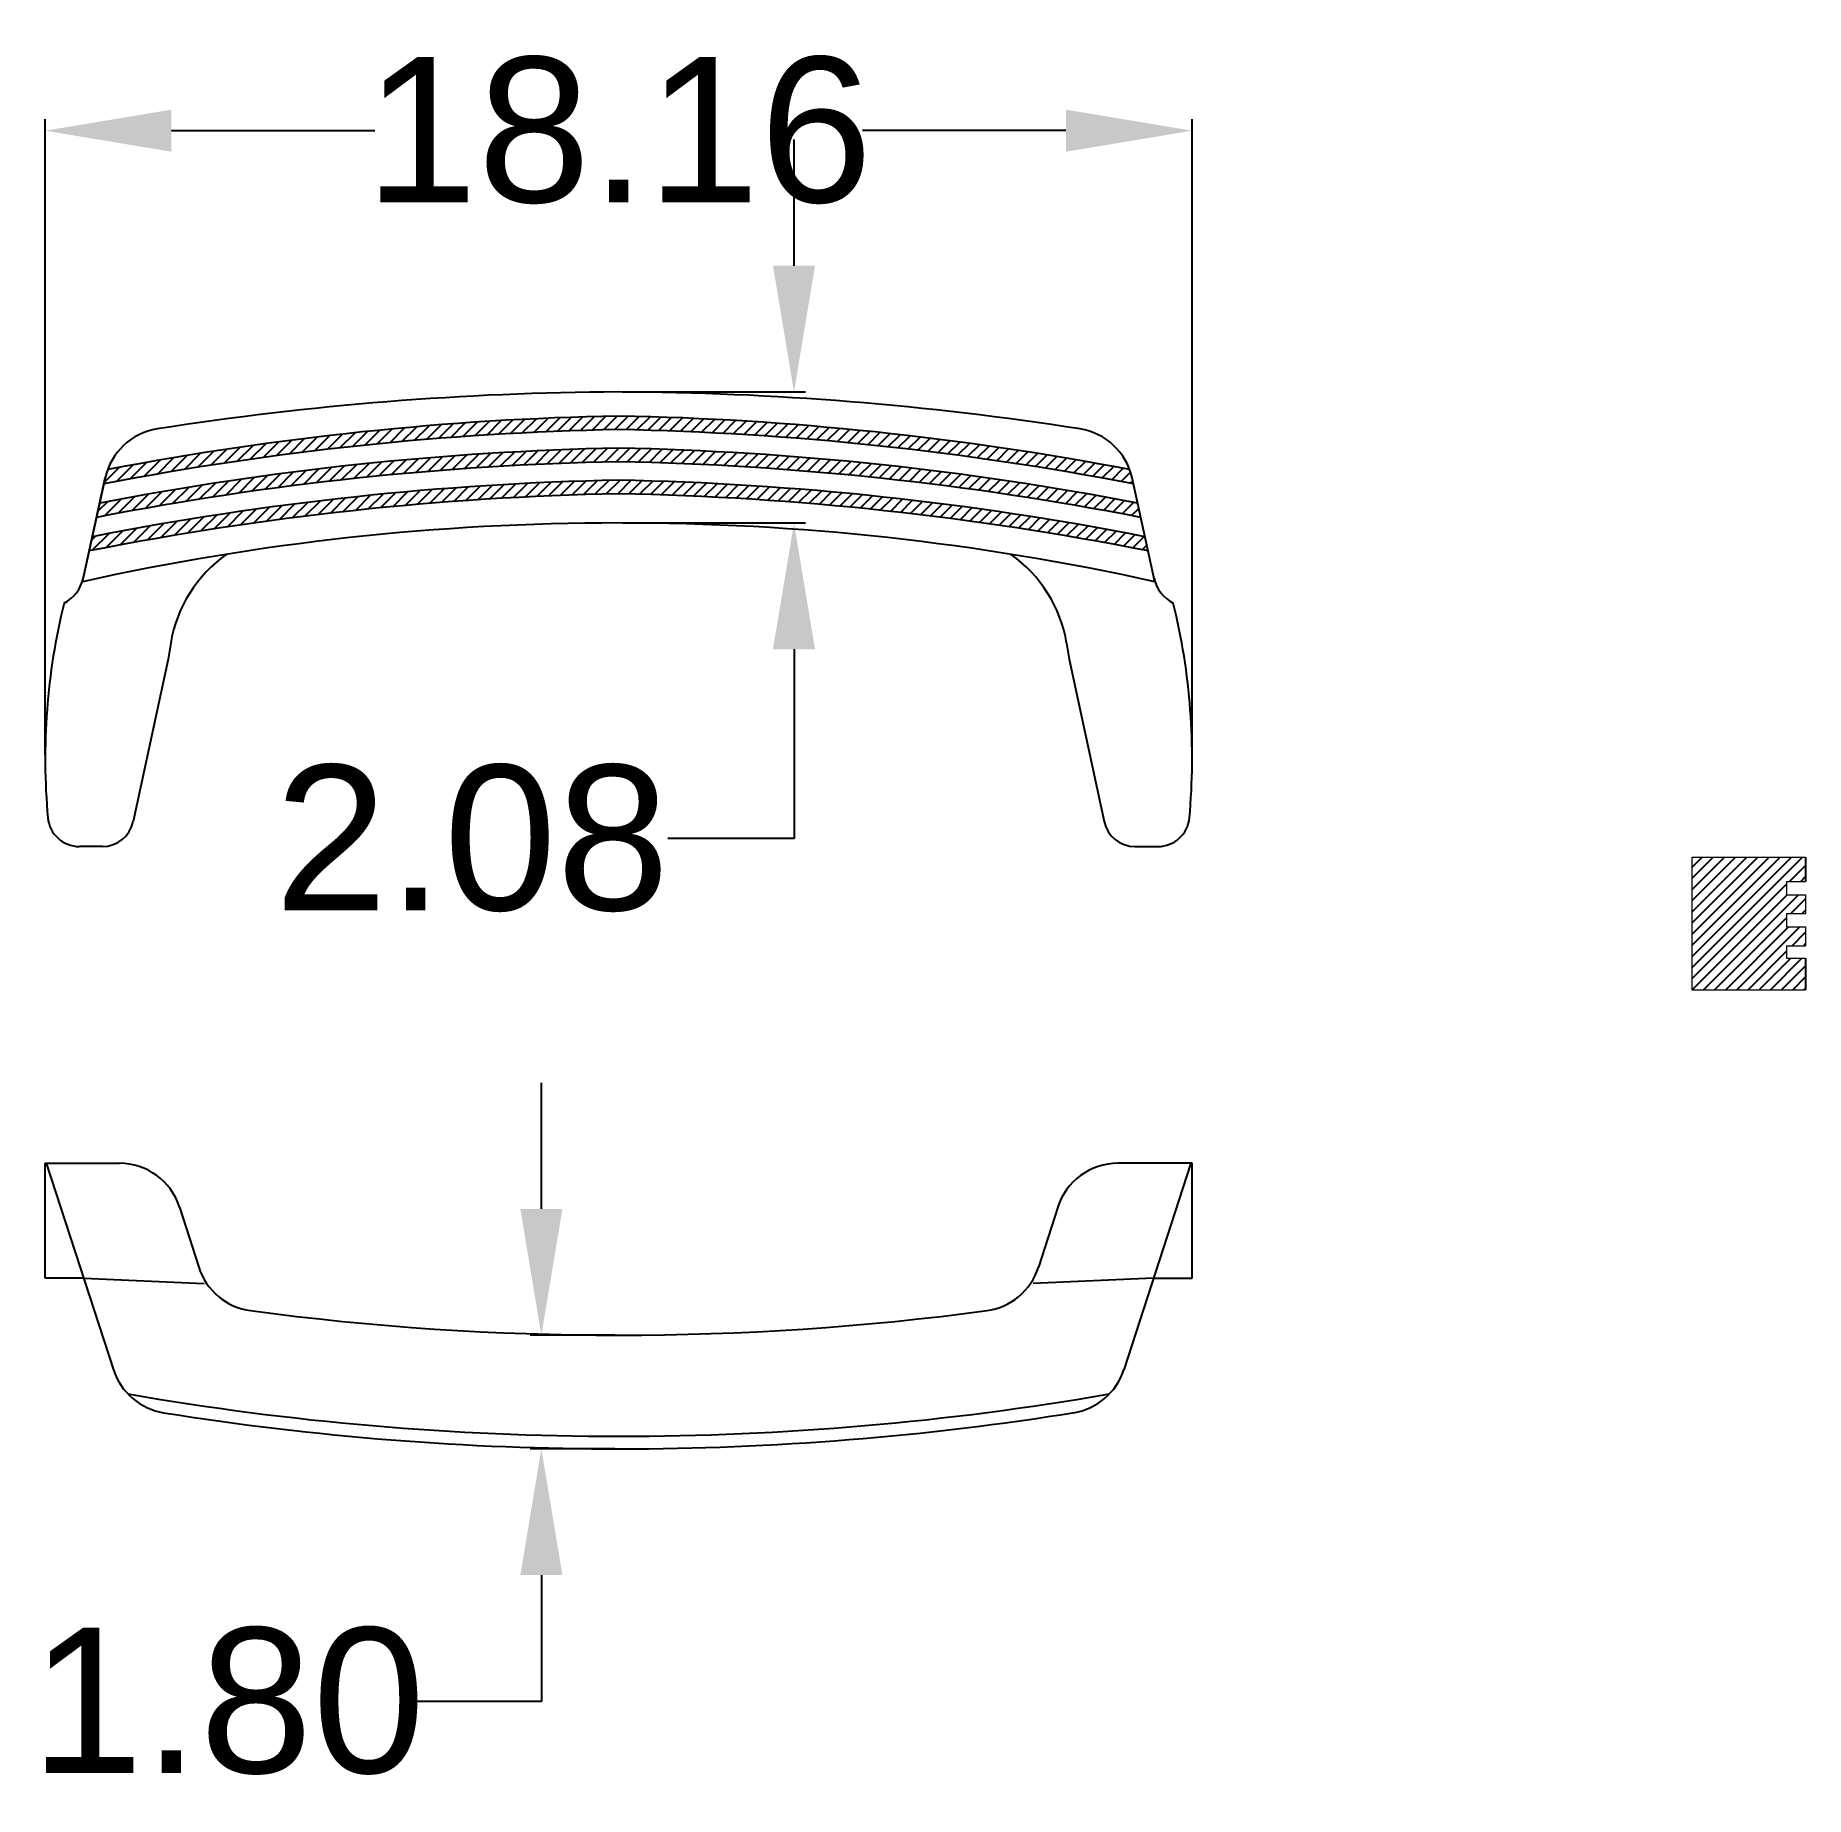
# Model space of a CAD drawing. Header units: millimetres. Extents: x 2543.8 to 2571.8, y 1494 to 1521.9.
import ezdxf

# ---------------------------------------------------------------- set-up
doc = ezdxf.new("R2010")
doc.units = ezdxf.units.MM
doc.styles.get("Standard").update_dxf_attribs({"font": 'arial.ttf'})
doc.dimstyles.new('Standard$0', dxfattribs={"dimtxt": 2.3, "dimasz": 2, "dimexe": 1, "dimexo": 1, "dimgap": 1, "dimtad": 0, "dimtih": 1, "dimtoh": 1, "dimdec": 1, "dimzin": 0, "dimdsep": 46, "dimtxsty": 'Standard', "dimcen": 0, "dimclrd": 4, "dimclre": 4, "dimclrt": 4, "dimadec": 1, "dimazin": 0, "dimtfac": 1, "dimtdec": 1, "dimtofl": 0, "dimtmove": 0, "dimatfit": 0, "dimfxl": 1, "dimtolj": 1, "dimtzin": 0, "dimarcsym": 0})

# ---------------------------------------------------------------- blocks, each defined once
blk = doc.blocks.new('*D5')
at = {"color": 0, "lineweight": -2, "transparency": 16777216}
for p, q in [((2543.947, 1510.496), (2543.947, 1520.559)), ((2562.111, 1510.496), (2562.111, 1520.559)), ((2545.947, 1520.379), (2549.167, 1520.379)), ((2560.111, 1520.379), (2556.89, 1520.379))]:
    blk.add_line(p, q, dxfattribs=at)
at = {"color": 0, "transparency": 16777216}
for points in [[(2545.947, 1520.712), (2545.947, 1520.045), (2543.947, 1520.379)], [(2560.111, 1520.712), (2560.111, 1520.045), (2562.111, 1520.379)]]:
    blk.add_solid(points, dxfattribs=at)
at = {"layer": 'Defpoints', "color": 0, "transparency": 16777216}
for p in [(2562.111, 1520.379), (2543.947, 1510.433), (2562.111, 1510.433)]:
    blk.add_point(p, dxfattribs=at)
at = {"color": 0, "lineweight": 9, "transparency": 16777216, "insert": (2553.029, 1520.379), "char_height": 2.3, "attachment_point": 5}
blk.add_mtext('\\A1;18.16', dxfattribs=at)
blk = doc.blocks.new('*D6')
at = {"color": 0, "lineweight": -2, "transparency": 16777216}
for p, q in [((2555.806, 1518.24), (2555.806, 1520.24)), ((2553.091, 1516.24), (2555.986, 1516.24)), ((2553.091, 1514.165), (2555.986, 1514.165)), ((2555.806, 1512.165), (2555.806, 1509.165)), ((2555.806, 1509.165), (2553.806, 1509.165))]:
    blk.add_line(p, q, dxfattribs=at)
at = {"color": 0, "transparency": 16777216}
for points in [[(2555.472, 1518.24), (2556.139, 1518.24), (2555.806, 1516.24)], [(2555.472, 1512.165), (2556.139, 1512.165), (2555.806, 1514.165)]]:
    blk.add_solid(points, dxfattribs=at)
at = {"layer": 'Defpoints', "color": 0, "transparency": 16777216}
for p in [(2553.029, 1516.24), (2553.029, 1514.165), (2555.806, 1514.165)]:
    blk.add_point(p, dxfattribs=at)
at = {"color": 0, "lineweight": 9, "transparency": 16777216, "insert": (2550.706, 1509.165), "char_height": 2.3, "attachment_point": 5}
blk.add_mtext('\\A1;2.08', dxfattribs=at)
blk = doc.blocks.new('*D7')
at = {"color": 0, "lineweight": -2, "transparency": 16777216}
for p, q in [((2551.805, 1503.299), (2551.805, 1505.299)), ((2552.969, 1501.299), (2551.625, 1501.299)), ((2552.966, 1499.499), (2551.625, 1499.499)), ((2551.805, 1497.499), (2551.805, 1495.499)), ((2551.805, 1495.499), (2549.805, 1495.499))]:
    blk.add_line(p, q, dxfattribs=at)
at = {"color": 0, "transparency": 16777216}
for points in [[(2551.472, 1503.299), (2552.139, 1503.299), (2551.805, 1501.299)], [(2551.472, 1497.499), (2552.139, 1497.499), (2551.805, 1499.499)]]:
    blk.add_solid(points, dxfattribs=at)
at = {"layer": 'Defpoints', "color": 0, "transparency": 16777216}
for p in [(2553.031, 1501.299), (2551.805, 1499.499), (2553.029, 1499.499)]:
    blk.add_point(p, dxfattribs=at)
at = {"color": 0, "lineweight": 9, "transparency": 16777216, "insert": (2546.84, 1495.499), "char_height": 2.3, "attachment_point": 5}
blk.add_mtext('\\A1;1.80', dxfattribs=at)

msp = doc.modelspace()

# ---------------------------------------------------------------- hatches: boundary and pattern name
h = msp.add_hatch()
h.set_pattern_fill('ANSI31', color=6)
h.set_pattern_definition([(45, (2431.57223, 2101.3533), (-0.088388348, 0.088388348), [])])
h.paths.add_polyline_path([(2553.029, 1515.645, -0.042602), (2561.18, 1514.785), (2561.159, 1514.88, 0.034097), (2561.121, 1515.011, 0.042289), (2553.029, 1515.859, 0.042289), (2544.937, 1515.011, 0.034097), (2544.899, 1514.88), (2544.878, 1514.785, -0.042602)])
h.paths.add_polyline_path([(2553.029, 1515.35, 0.04296), (2544.81, 1514.477), (2544.761, 1514.253, -0.04322), (2553.029, 1515.135, -0.04322), (2561.297, 1514.253), (2561.247, 1514.477, 0.04296)])
h.paths.add_polyline_path([(2553.029, 1514.842, 0.043576), (2544.694, 1513.947), (2544.645, 1513.722, -0.043837), (2553.029, 1514.628, -0.043837), (2561.413, 1513.722), (2561.364, 1513.947, 0.043576)])
h = msp.add_hatch()
h.set_pattern_fill('ANSI31', color=6)
h.set_pattern_definition([(45, (303.99184, 2342.10057), (-0.0883883476, 0.0883883476), [])])
h.paths.add_polyline_path([(2571.526, 1507.979), (2571.826, 1507.979), (2571.826, 1508.274), (2571.526, 1508.274), (2571.526, 1508.488), (2571.826, 1508.488), (2571.826, 1508.869), (2570.026, 1508.869), (2570.026, 1506.769), (2571.826, 1506.769), (2571.826, 1507.269), (2571.526, 1507.269), (2571.526, 1507.469), (2571.826, 1507.469), (2571.826, 1507.765), (2571.526, 1507.765)])

# ---------------------------------------------------------------- linework, layer by layer
at = {"color": 0}
for p, q in [((2544.537, 1513.233), (2544.899, 1514.88)), ((2544.899, 1514.88), (2544.551, 1513.294)), ((2543.947, 1502.201), (2543.947, 1504.022)), ((2543.965, 1504.022), (2545.029, 1500.75)), ((2562.111, 1504.022), (2560.935, 1504.022)), ((2544.558, 1502.201), (2543.947, 1502.201))]:
    msp.add_line(p, q, dxfattribs=at)
for p, q in [((2561.52, 1513.233), (2561.159, 1514.88)), ((2545.935, 1512.259), (2545.892, 1512.005)), ((2560.123, 1512.259), (2560.165, 1512.005)), ((2545.892, 1512.005), (2545.342, 1509.435)), ((2560.165, 1512.005), (2560.716, 1509.435)), ((2544.853, 1509.04), (2544.488, 1509.04)), ((2561.205, 1509.04), (2561.57, 1509.04)), ((2571.826, 1508.869), (2571.826, 1508.488)), ((2571.826, 1507.269), (2571.826, 1506.769)), ((2543.947, 1504.022), (2545.123, 1504.022)), ((2562.092, 1504.022), (2561.029, 1500.75)), ((2562.111, 1502.201), (2562.111, 1504.022)), ((2546.075, 1503.327), (2546.38, 1502.375)), ((2559.983, 1503.327), (2559.678, 1502.375)), ((2561.499, 1502.201), (2562.111, 1502.201))]:
    msp.add_line(p, q)
at = {"lineweight": 9}
for p, q in [((2570.026, 1508.869), (2571.826, 1508.869)), ((2570.026, 1508.869), (2570.026, 1506.769)), ((2571.526, 1508.488), (2571.826, 1508.488)), ((2571.526, 1508.488), (2571.526, 1508.274)), ((2571.526, 1508.274), (2571.826, 1508.274)), ((2571.826, 1508.274), (2571.826, 1507.979)), ((2571.526, 1507.979), (2571.826, 1507.979)), ((2571.526, 1507.979), (2571.526, 1507.765)), ((2571.526, 1507.765), (2571.826, 1507.765)), ((2571.826, 1507.765), (2571.826, 1507.469)), ((2571.526, 1507.469), (2571.826, 1507.469)), ((2571.526, 1507.469), (2571.526, 1507.269)), ((2571.526, 1507.269), (2571.826, 1507.269)), ((2570.026, 1506.769), (2571.826, 1506.769))]:
    msp.add_line(p, q, dxfattribs=at)
for points in [[(2561.121, 1515.011, 0.042289), (2553.029, 1515.859, 0.042289), (2544.937, 1515.011)], [(2561.18, 1514.785, 0.042602), (2553.029, 1515.645, 0.042602), (2544.878, 1514.785)], [(2561.364, 1513.947, 0.043576), (2553.029, 1514.842, 0.043576), (2544.694, 1513.947)], [(2561.413, 1513.722, 0.043837), (2553.029, 1514.628, 0.043837), (2544.645, 1513.722)]]:
    msp.add_lwpolyline(points, format="xyb")
at = {"color": 0}
for points in [[(2561.247, 1514.477, 0.04296), (2553.029, 1515.35, 0.04296), (2544.81, 1514.477)], [(2561.297, 1514.253, 0.04322), (2553.029, 1515.135, 0.04322), (2544.761, 1514.253)]]:
    msp.add_lwpolyline(points, format="xyb", dxfattribs=at)
for points in [[(2544.558, 1502.201), (2546.464, 1502.116)], [(2561.499, 1502.201), (2559.593, 1502.116)]]:
    msp.add_lwpolyline(points)
for centre, radius, start, end in [((2553.265, 1467.487), 48.754, 90.2774, 98.9016), ((2552.793, 1467.487), 48.754, 81.0984, 89.7226), ((2545.875, 1514.666), 1, 98.9016, 167.6192), ((2545.875, 1514.666), 1, 98.9016, 167.6192), ((2560.182, 1514.666), 1, 12.3808, 81.0984), ((2543.964, 1513.423), 0.6, 297.9286, 347.6192), ((2554.218, 1510.433), 10.271, 166.1487, 185.2452), ((2551.84, 1510.433), 10.271, 354.7548, 13.8513), ((2544.488, 1509.54), 0.5, 185.2452, 270), ((2560.935, 1503.022), 1, 90, 162.2553), ((2545.98, 1501.059), 1, 198.0042, 260.9162), ((2560.078, 1501.059), 1, 279.0838, 341.9958), ((2553.029, 1545.147), 45.448, 260.1531, 279.8469), ((2553.029, 1545.147), 45.648, 260.9162, 279.1418)]:
    msp.add_arc(centre, radius, start, end, dxfattribs=at)
for centre, radius, start, end in [((2560.182, 1514.666), 1, 12.3808, 81.0984), ((2553.029, 1475.004), 39.161, 77.4765, 102.5235), ((2548.034, 1511.922), 2.126, 124.6957, 170.8839), ((2558.024, 1511.922), 2.126, 9.1161, 55.3043), ((2562.093, 1513.423), 0.6, 192.3808, 242.0714), ((2544.853, 1509.54), 0.5, 270, 347.9052), ((2561.205, 1509.54), 0.5, 192.0948, 270), ((2561.57, 1509.54), 0.5, 270, 354.7548), ((2545.123, 1503.022), 1, 17.7447, 90), ((2547.332, 1502.68), 1, 197.7447, 262.3599), ((2558.725, 1502.68), 1, 277.6401, 342.2553), ((2553.029, 1545.147), 43.848, 262.3599, 277.6466)]:
    msp.add_arc(centre, radius, start, end)

# ---------------------------------------------------------------- dimensions: what is measured, and where the dimension line sits
at = {"color": 3, "lineweight": 9}
dim = msp.add_linear_dim(base=(2562.111, 1520.379), p1=(2543.947, 1510.433), p2=(2562.111, 1510.433), dimstyle='Standard$0', override={"dimexe": 0.18, "dimexo": 0.0625, "dimgap": 0.09, "dimdec": 2, "dimcen": 0.09, "dimclrd": 0, "dimclre": 0, "dimclrt": 0, "dimtdec": 2, "dimatfit": 3, "dimfxl": 1.25}, dxfattribs=at)
dim.commit()
dim.dimension.update_dxf_attribs({"geometry": '*D5', "text_midpoint": (2553.029, 1520.379)})
dim = msp.add_linear_dim(base=(2555.8056, 1514.1649), p1=(2553.0288, 1516.2401), p2=(2553.0288, 1514.1649), angle=90, dimstyle='Standard$0', override={"dimexe": 0.18, "dimexo": 0.0625, "dimgap": 0.09, "dimdec": 2, "dimcen": 0.09, "dimclrd": 0, "dimclre": 0, "dimclrt": 0, "dimtdec": 2, "dimatfit": 3, "dimfxl": 1.25}, dxfattribs=at)
dim.commit()
dim.dimension.update_dxf_attribs({"geometry": '*D6', "text_midpoint": (2550.7064, 1509.1649), "dimtype": 160})
dim = msp.add_linear_dim(base=(2551.805, 1499.499), p1=(2553.031, 1501.299), p2=(2553.029, 1499.499), angle=90, dimstyle='Standard$0', override={"dimexe": 0.18, "dimexo": 0.0625, "dimgap": 0.09, "dimdec": 2, "dimcen": 0.09, "dimclrd": 0, "dimclre": 0, "dimclrt": 0, "dimtdec": 2, "dimatfit": 3, "dimfxl": 1.25}, dxfattribs=at)
dim.commit()
dim.dimension.update_dxf_attribs({"geometry": '*D7', "text_midpoint": (2546.84, 1495.499)})

doc.saveas('drawing.dxf')
